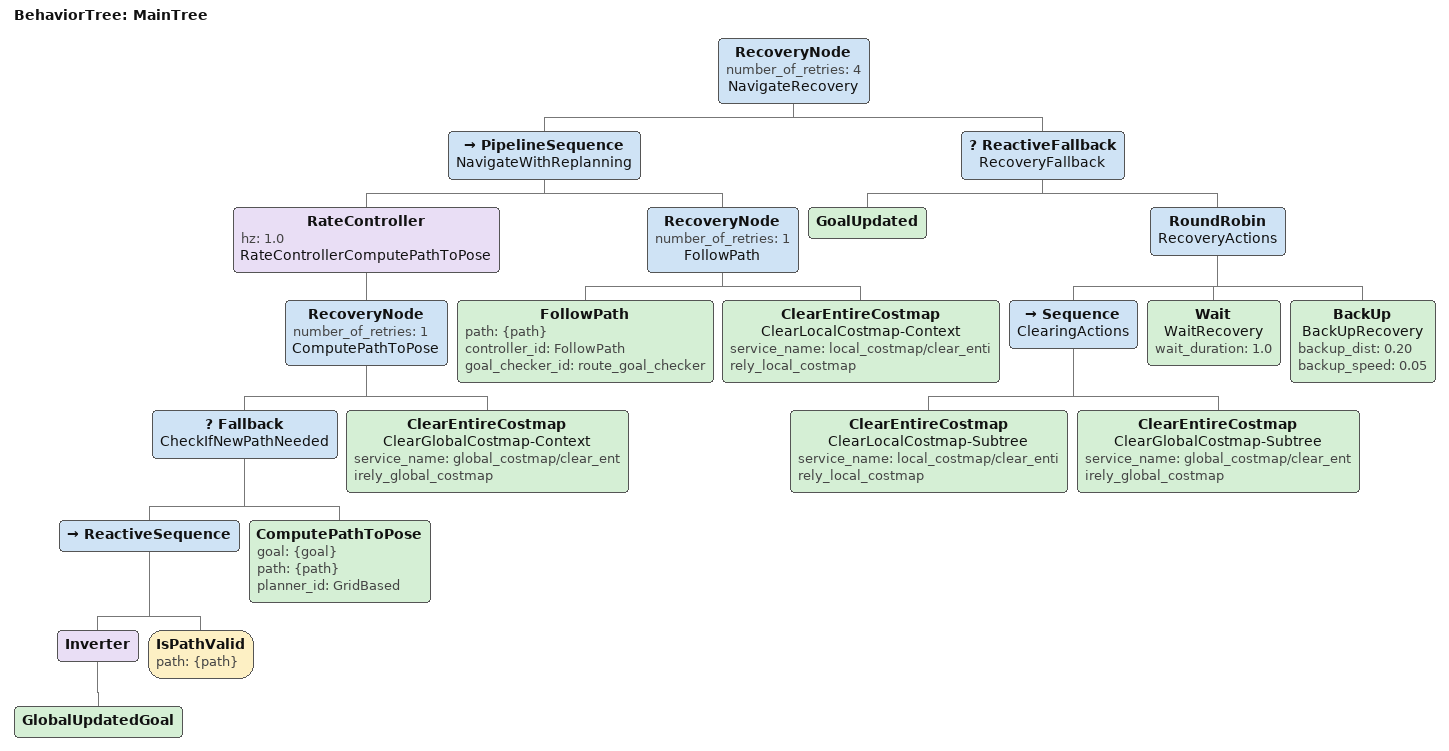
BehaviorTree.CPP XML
<!-- Relaxed terminal policy for transit, finish and return-home route points. -->
<root main_tree_to_execute="MainTree">
  <BehaviorTree ID="MainTree">
    <RecoveryNode number_of_retries="4" name="NavigateRecovery">
      <PipelineSequence name="NavigateWithReplanning">
        <RateController hz="1.0" name="RateControllerComputePathToPose">
          <RecoveryNode number_of_retries="1" name="ComputePathToPose">
            <Fallback name="CheckIfNewPathNeeded">
              <ReactiveSequence>
                <Inverter>
                  <GlobalUpdatedGoal/>
                </Inverter>
                <IsPathValid path="{path}"/>
              </ReactiveSequence>
              <ComputePathToPose goal="{goal}" path="{path}" planner_id="GridBased"/>
            </Fallback>
            <ClearEntireCostmap name="ClearGlobalCostmap-Context"
              service_name="global_costmap/clear_entirely_global_costmap"/>
          </RecoveryNode>
        </RateController>
        <RecoveryNode number_of_retries="1" name="FollowPath">
          <FollowPath path="{path}" controller_id="FollowPath"
            goal_checker_id="route_goal_checker"/>
          <ClearEntireCostmap name="ClearLocalCostmap-Context"
            service_name="local_costmap/clear_entirely_local_costmap"/>
        </RecoveryNode>
      </PipelineSequence>
      <ReactiveFallback name="RecoveryFallback">
        <GoalUpdated/>
        <RoundRobin name="RecoveryActions">
          <Sequence name="ClearingActions">
            <ClearEntireCostmap name="ClearLocalCostmap-Subtree"
              service_name="local_costmap/clear_entirely_local_costmap"/>
            <ClearEntireCostmap name="ClearGlobalCostmap-Subtree"
              service_name="global_costmap/clear_entirely_global_costmap"/>
          </Sequence>
          <Wait name="WaitRecovery" wait_duration="1.0"/>
          <BackUp name="BackUpRecovery" backup_dist="0.20" backup_speed="0.05"/>
        </RoundRobin>
      </ReactiveFallback>
    </RecoveryNode>
  </BehaviorTree>
</root>
